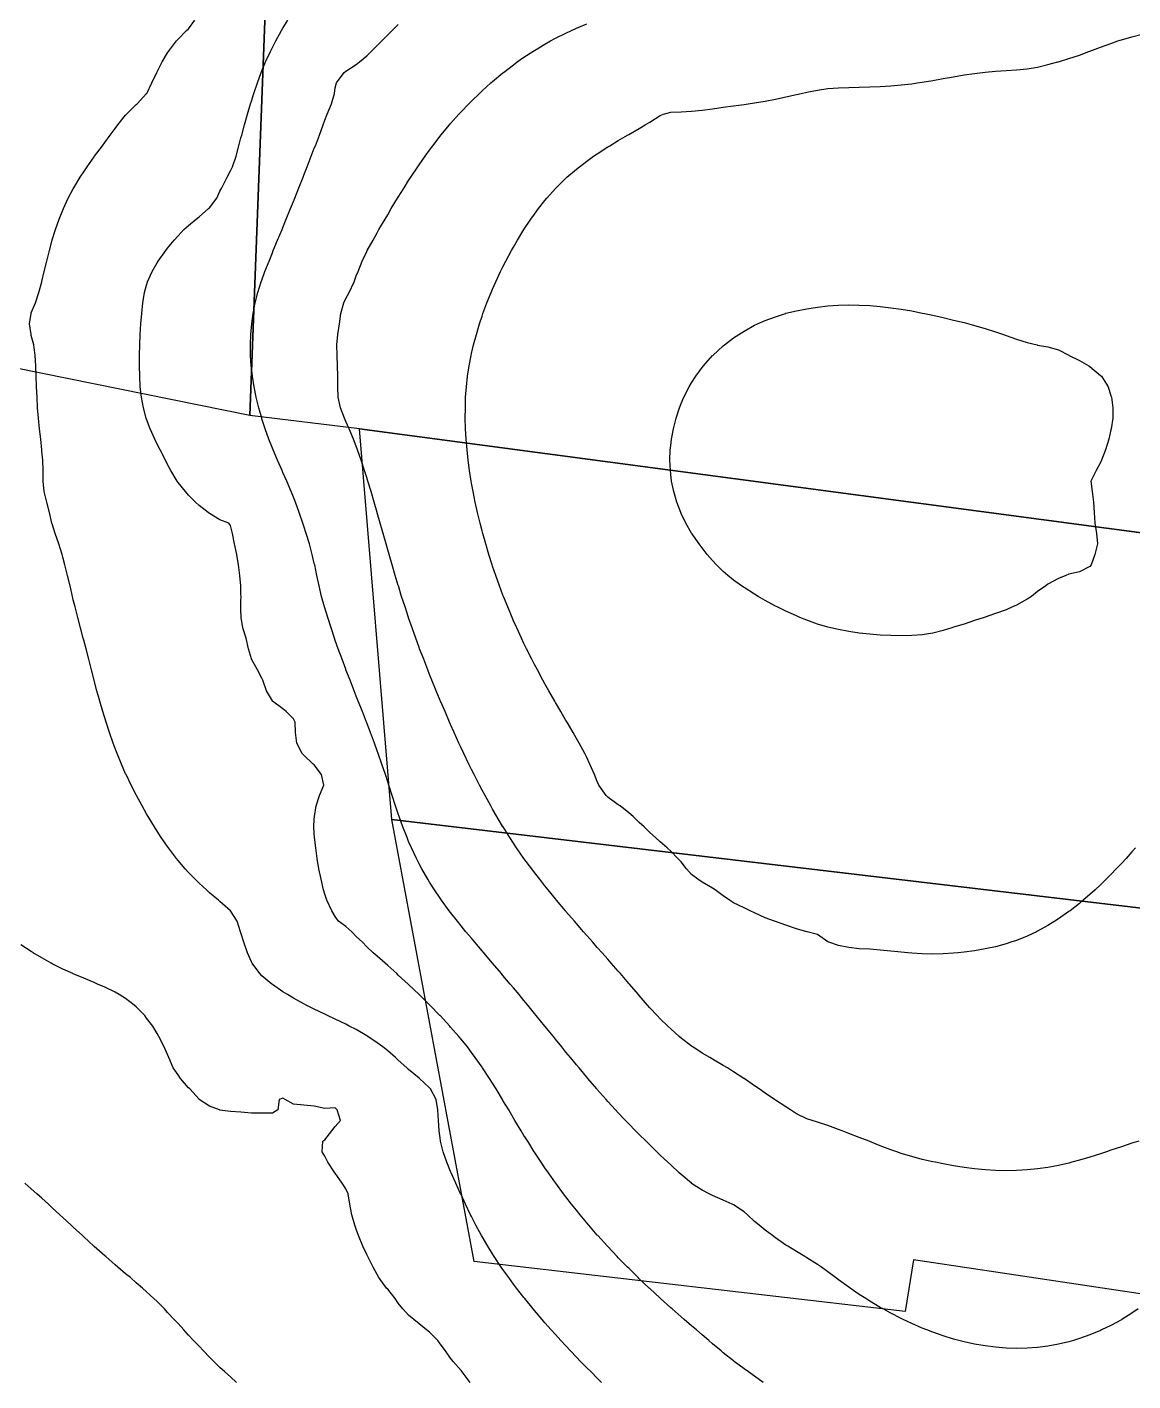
# Model space of a CAD drawing. Extents: x 771911 to 772814, y 1416488 to 1417835.
# Drawn here: x 772245 to 772350.5, y 1417164.3 to 1417293.5 of the extents above; entities that cross this region are included whole.
import ezdxf

# ---------------------------------------------------------------- set-up
doc = ezdxf.new("R2010")
doc.units = 0
doc.header["$MEASUREMENT"] = 0
for name, color, linetype in [('756.5', 1, 'CONTINUOUS'), ('757', 1, 'CONTINUOUS'), ('757.5', 1, 'CONTINUOUS'), ('758', 1, 'CONTINUOUS'), ('758.5', 1, 'CONTINUOUS'), ('759', 1, 'CONTINUOUS'), ('759.5', 1, 'CONTINUOUS'), ('760', 1, 'CONTINUOUS'), ('SyNo_Boundary', 1, 'CONTINUOUS')]:
    doc.layers.add(name, color=color, linetype=linetype)

msp = doc.modelspace()

# ---------------------------------------------------------------- linework, layer by layer
at = {"layer": '756.5', "color": 0, "linetype": 'Continuous'}
msp.add_polyline3d([(772265.01, 1417164.21, 756.5), (772264.43, 1417164.72, 756.5), (772263.9, 1417165.21, 756.5), (772263.43, 1417165.64, 756.5), (772262.85, 1417166.21, 756.5), (772262.43, 1417166.62, 756.5), (772261.85, 1417167.21, 756.5), (772261.43, 1417167.65, 756.5), (772260.9, 1417168.21, 756.5), (772260.43, 1417168.72, 756.5), (772259.98, 1417169.21, 756.5), (772259.43, 1417169.81, 756.5), (772259.06, 1417170.21, 756.5), (772258.43, 1417170.89, 756.5), (772258.13, 1417171.21, 756.5), (772257.43, 1417171.91, 756.5), (772257.13, 1417172.21, 756.5), (772256.43, 1417172.85, 756.5), (772256.04, 1417173.21, 756.5), (772255.43, 1417173.72, 756.5), (772254.88, 1417174.21, 756.5), (772254.43, 1417174.57, 756.5), (772253.7, 1417175.21, 756.5), (772253.43, 1417175.43, 756.5), (772252.54, 1417176.21, 756.5), (772252.43, 1417176.29, 756.5), (772251.43, 1417177.18, 756.5), (772251.41, 1417177.21, 756.5), (772250.43, 1417178.08, 756.5), (772250.3, 1417178.21, 756.5), (772249.43, 1417179.01, 756.5), (772249.22, 1417179.21, 756.5), (772248.43, 1417179.93, 756.5), (772248.14, 1417180.21, 756.5), (772247.43, 1417180.86, 756.5), (772247.06, 1417181.21, 756.5), (772246.43, 1417181.77, 756.5), (772245.95, 1417182.21, 756.5), (772245.43, 1417182.66, 756.5), (772244.8, 1417183.21, 756.5)], dxfattribs=at)
at = {"layer": '757', "color": 0, "linetype": 'Continuous'}
msp.add_polyline3d([(772287.31, 1417164.21, 757), (772286.54, 1417165.21, 757), (772286.43, 1417165.34, 757), (772285.68, 1417166.21, 757), (772285.43, 1417166.51, 757), (772284.95, 1417167.21, 757), (772284.43, 1417167.87, 757), (772284.2, 1417168.21, 757), (772283.43, 1417168.99, 757), (772283.13, 1417169.21, 757), (772282.43, 1417169.8, 757), (772281.92, 1417170.21, 757), (772281.43, 1417170.63, 757), (772280.86, 1417171.21, 757), (772280.43, 1417171.78, 757), (772280.13, 1417172.21, 757), (772279.43, 1417173.1, 757), (772279.33, 1417173.21, 757), (772278.59, 1417174.21, 757), (772278.43, 1417174.5, 757), (772278.03, 1417175.21, 757), (772277.53, 1417176.21, 757), (772277.43, 1417176.42, 757), (772277.07, 1417177.21, 757), (772276.65, 1417178.21, 757), (772276.43, 1417178.83, 757), (772276.3, 1417179.21, 757), (772276, 1417180.21, 757), (772275.83, 1417181.21, 757), (772275.65, 1417182.21, 757), (772275.43, 1417182.66, 757), (772275.09, 1417183.21, 757), (772274.43, 1417184.16, 757), (772274.4, 1417184.21, 757), (772273.71, 1417185.21, 757), (772273.43, 1417185.78, 757), (772273.18, 1417186.21, 757), (772273.24, 1417187.21, 757), (772273.43, 1417187.35, 757), (772274.09, 1417188.21, 757), (772274.43, 1417188.63, 757), (772274.92, 1417189.21, 757), (772274.61, 1417190.21, 757), (772274.43, 1417190.41, 757), (772273.43, 1417190.34, 757), (772272.43, 1417190.57, 757), (772271.43, 1417190.65, 757), (772270.43, 1417190.76, 757), (772269.65, 1417191.21, 757), (772269.43, 1417191.32, 757), (772269.08, 1417191.21, 757), (772268.96, 1417190.21, 757), (772268.43, 1417189.9, 757), (772267.43, 1417189.89, 757), (772266.43, 1417189.91, 757), (772265.43, 1417190, 757), (772264.43, 1417190.04, 757), (772263.43, 1417190.19, 757), (772263.37, 1417190.21, 757), (772262.43, 1417190.56, 757), (772261.45, 1417191.21, 757), (772261.43, 1417191.22, 757), (772260.54, 1417192.21, 757), (772260.43, 1417192.3, 757), (772259.67, 1417193.21, 757), (772259.43, 1417193.56, 757), (772258.97, 1417194.21, 757), (772258.56, 1417195.21, 757), (772258.43, 1417195.48, 757), (772258.12, 1417196.21, 757), (772257.61, 1417197.21, 757), (772257.43, 1417197.49, 757), (772257.01, 1417198.21, 757), (772256.43, 1417198.97, 757), (772256.25, 1417199.21, 757), (772255.43, 1417200.05, 757), (772255.25, 1417200.21, 757), (772254.43, 1417200.84, 757), (772253.81, 1417201.21, 757), (772253.43, 1417201.44, 757), (772252.43, 1417201.93, 757), (772251.75, 1417202.21, 757), (772251.43, 1417202.35, 757), (772250.43, 1417202.77, 757), (772249.43, 1417203.18, 757), (772249.38, 1417203.21, 757), (772248.43, 1417203.64, 757), (772247.43, 1417204.15, 757), (772247.33, 1417204.21, 757), (772246.43, 1417204.71, 757), (772245.61, 1417205.21, 757), (772245.43, 1417205.31, 757), (772244.43, 1417205.95, 757)], dxfattribs=at)
at = {"layer": '757.5', "color": 0, "linetype": 'Continuous'}
msp.add_polyline3d([(772299.84, 1417164.21, 757.5), (772299.43, 1417164.6, 757.5), (772298.83, 1417165.21, 757.5), (772298.43, 1417165.6, 757.5), (772297.84, 1417166.21, 757.5), (772297.43, 1417166.62, 757.5), (772296.88, 1417167.21, 757.5), (772296.43, 1417167.68, 757.5), (772295.94, 1417168.21, 757.5), (772295.43, 1417168.76, 757.5), (772295.04, 1417169.21, 757.5), (772294.43, 1417169.89, 757.5), (772294.17, 1417170.21, 757.5), (772293.43, 1417171.07, 757.5), (772293.32, 1417171.21, 757.5), (772292.51, 1417172.21, 757.5), (772292.43, 1417172.3, 757.5), (772291.72, 1417173.21, 757.5), (772291.43, 1417173.59, 757.5), (772290.98, 1417174.21, 757.5), (772290.43, 1417174.97, 757.5), (772290.27, 1417175.21, 757.5), (772289.6, 1417176.21, 757.5), (772289.43, 1417176.46, 757.5), (772288.97, 1417177.21, 757.5), (772288.43, 1417178.12, 757.5), (772288.39, 1417178.21, 757.5), (772287.85, 1417179.21, 757.5), (772287.43, 1417180.02, 757.5), (772287.34, 1417180.21, 757.5), (772286.86, 1417181.21, 757.5), (772286.43, 1417182.12, 757.5), (772286.39, 1417182.21, 757.5), (772285.93, 1417183.21, 757.5), (772285.48, 1417184.21, 757.5), (772285.43, 1417184.32, 757.5), (772285.06, 1417185.21, 757.5), (772284.72, 1417186.21, 757.5), (772284.48, 1417187.21, 757.5), (772284.43, 1417187.55, 757.5), (772284.35, 1417188.21, 757.5), (772284.28, 1417189.21, 757.5), (772284.23, 1417190.21, 757.5), (772284.06, 1417191.21, 757.5), (772283.52, 1417192.21, 757.5), (772283.43, 1417192.32, 757.5), (772282.48, 1417193.21, 757.5), (772282.43, 1417193.25, 757.5), (772281.43, 1417194.07, 757.5), (772281.27, 1417194.21, 757.5), (772280.43, 1417194.96, 757.5), (772280.17, 1417195.21, 757.5), (772279.43, 1417195.84, 757.5), (772278.97, 1417196.21, 757.5), (772278.43, 1417196.62, 757.5), (772277.55, 1417197.21, 757.5), (772277.43, 1417197.29, 757.5), (772276.43, 1417197.88, 757.5), (772275.77, 1417198.21, 757.5), (772275.43, 1417198.39, 757.5), (772274.43, 1417198.87, 757.5), (772273.69, 1417199.21, 757.5), (772273.43, 1417199.33, 757.5), (772272.43, 1417199.81, 757.5), (772271.64, 1417200.21, 757.5), (772271.43, 1417200.32, 757.5), (772270.43, 1417200.87, 757.5), (772269.87, 1417201.21, 757.5), (772269.43, 1417201.48, 757.5), (772268.43, 1417202.17, 757.5), (772268.39, 1417202.21, 757.5), (772267.43, 1417203, 757.5), (772267.23, 1417203.21, 757.5), (772266.49, 1417204.21, 757.5), (772266.43, 1417204.35, 757.5), (772266.04, 1417205.21, 757.5), (772265.69, 1417206.21, 757.5), (772265.43, 1417207.1, 757.5), (772265.39, 1417207.21, 757.5), (772265.08, 1417208.21, 757.5), (772264.43, 1417209.2, 757.5), (772264.43, 1417209.21, 757.5), (772263.43, 1417210.08, 757.5), (772263.3, 1417210.21, 757.5), (772262.43, 1417210.93, 757.5), (772262.13, 1417211.21, 757.5), (772261.43, 1417211.84, 757.5), (772261.05, 1417212.21, 757.5), (772260.43, 1417212.85, 757.5), (772260.1, 1417213.21, 757.5), (772259.43, 1417214.01, 757.5), (772259.27, 1417214.21, 757.5), (772258.51, 1417215.21, 757.5), (772258.43, 1417215.33, 757.5), (772257.82, 1417216.21, 757.5), (772257.43, 1417216.81, 757.5), (772257.17, 1417217.21, 757.5), (772256.57, 1417218.21, 757.5), (772256.43, 1417218.45, 757.5), (772256, 1417219.21, 757.5), (772255.46, 1417220.21, 757.5), (772255.43, 1417220.26, 757.5), (772254.95, 1417221.21, 757.5), (772254.47, 1417222.21, 757.5), (772254.43, 1417222.29, 757.5), (772254.02, 1417223.21, 757.5), (772253.61, 1417224.21, 757.5), (772253.43, 1417224.68, 757.5), (772253.23, 1417225.21, 757.5), (772252.88, 1417226.21, 757.5), (772252.56, 1417227.21, 757.5), (772252.43, 1417227.61, 757.5), (772252.25, 1417228.21, 757.5), (772251.97, 1417229.21, 757.5), (772251.69, 1417230.21, 757.5), (772251.43, 1417231.19, 757.5), (772251.43, 1417231.21, 757.5), (772251.17, 1417232.21, 757.5), (772250.91, 1417233.21, 757.5), (772250.65, 1417234.21, 757.5), (772250.43, 1417235.04, 757.5), (772250.39, 1417235.21, 757.5), (772250.12, 1417236.21, 757.5), (772249.86, 1417237.21, 757.5), (772249.6, 1417238.21, 757.5), (772249.43, 1417238.89, 757.5), (772249.36, 1417239.21, 757.5), (772249.13, 1417240.21, 757.5), (772248.89, 1417241.21, 757.5), (772248.64, 1417242.21, 757.5), (772248.43, 1417242.94, 757.5), (772248.36, 1417243.21, 757.5), (772248.05, 1417244.21, 757.5), (772247.71, 1417245.21, 757.5), (772247.43, 1417246.12, 757.5), (772247.4, 1417246.21, 757.5), (772247.16, 1417247.21, 757.5), (772246.9, 1417248.21, 757.5), (772246.65, 1417249.21, 757.5), (772246.57, 1417250.21, 757.5), (772246.56, 1417251.21, 757.5), (772246.52, 1417252.21, 757.5), (772246.43, 1417253.08, 757.5), (772246.42, 1417253.21, 757.5), (772246.33, 1417254.21, 757.5), (772246.21, 1417255.21, 757.5), (772246.11, 1417256.21, 757.5), (772246.03, 1417257.21, 757.5), (772245.98, 1417258.21, 757.5), (772245.94, 1417259.21, 757.5), (772245.9, 1417260.21, 757.5), (772245.86, 1417261.21, 757.5), (772245.8, 1417262.21, 757.5), (772245.67, 1417263.21, 757.5), (772245.43, 1417264.12, 757.5), (772245.42, 1417264.21, 757.5), (772245.27, 1417265.21, 757.5), (772245.41, 1417266.21, 757.5), (772245.43, 1417266.28, 757.5), (772245.82, 1417267.21, 757.5), (772246.16, 1417268.21, 757.5), (772246.42, 1417269.21, 757.5), (772246.43, 1417269.26, 757.5), (772246.66, 1417270.21, 757.5), (772246.9, 1417271.21, 757.5), (772247.15, 1417272.21, 757.5), (772247.42, 1417273.21, 757.5), (772247.43, 1417273.24, 757.5), (772247.73, 1417274.21, 757.5), (772248.08, 1417275.21, 757.5), (772248.43, 1417276.08, 757.5), (772248.49, 1417276.21, 757.5), (772248.96, 1417277.21, 757.5), (772249.43, 1417278.11, 757.5), (772249.49, 1417278.21, 757.5), (772250.09, 1417279.21, 757.5), (772250.43, 1417279.72, 757.5), (772250.76, 1417280.21, 757.5), (772251.43, 1417281.15, 757.5), (772251.47, 1417281.21, 757.5), (772252.21, 1417282.21, 757.5), (772252.43, 1417282.51, 757.5), (772252.96, 1417283.21, 757.5), (772253.43, 1417283.85, 757.5), (772253.7, 1417284.21, 757.5), (772254.43, 1417285.14, 757.5), (772254.5, 1417285.21, 757.5), (772255.43, 1417286.14, 757.5), (772255.52, 1417286.21, 757.5), (772256.43, 1417287.19, 757.5), (772256.45, 1417287.21, 757.5), (772256.94, 1417288.21, 757.5), (772257.4, 1417289.21, 757.5), (772257.43, 1417289.26, 757.5), (772257.92, 1417290.21, 757.5), (772258.43, 1417291.08, 757.5), (772258.52, 1417291.21, 757.5), (772259.27, 1417292.21, 757.5), (772259.43, 1417292.39, 757.5), (772260.24, 1417293.21, 757.5), (772260.43, 1417293.38, 757.5), (772261.04, 1417294.21, 757.5)], dxfattribs=at)
at = {"layer": '758', "color": 0, "linetype": 'Continuous'}
msp.add_polyline3d([(772315.24, 1417164.21, 758), (772314.43, 1417164.79, 758), (772313.85, 1417165.21, 758), (772313.43, 1417165.51, 758), (772312.49, 1417166.21, 758), (772312.43, 1417166.25, 758), (772311.43, 1417167.04, 758), (772311.24, 1417167.21, 758), (772310.43, 1417167.89, 758), (772310.06, 1417168.21, 758), (772309.43, 1417168.74, 758), (772308.89, 1417169.21, 758), (772308.43, 1417169.59, 758), (772307.72, 1417170.21, 758), (772307.43, 1417170.45, 758), (772306.58, 1417171.21, 758), (772306.43, 1417171.33, 758), (772305.46, 1417172.21, 758), (772305.43, 1417172.23, 758), (772304.43, 1417173.15, 758), (772304.38, 1417173.21, 758), (772303.43, 1417174.1, 758), (772303.33, 1417174.21, 758), (772302.43, 1417175.09, 758), (772302.31, 1417175.21, 758), (772301.43, 1417176.1, 758), (772301.34, 1417176.21, 758), (772300.43, 1417177.16, 758), (772300.39, 1417177.21, 758), (772299.49, 1417178.21, 758), (772299.43, 1417178.27, 758), (772298.62, 1417179.21, 758), (772298.43, 1417179.42, 758), (772297.78, 1417180.21, 758), (772297.43, 1417180.63, 758), (772296.98, 1417181.21, 758), (772296.43, 1417181.91, 758), (772296.21, 1417182.21, 758), (772295.47, 1417183.21, 758), (772295.43, 1417183.26, 758), (772294.76, 1417184.21, 758), (772294.43, 1417184.68, 758), (772294.08, 1417185.21, 758), (772293.43, 1417186.19, 758), (772293.42, 1417186.21, 758), (772292.79, 1417187.21, 758), (772292.43, 1417187.77, 758), (772292.17, 1417188.21, 758), (772291.57, 1417189.21, 758), (772291.43, 1417189.43, 758), (772290.98, 1417190.21, 758), (772290.43, 1417191.11, 758), (772290.38, 1417191.21, 758), (772289.78, 1417192.21, 758), (772289.43, 1417192.75, 758), (772289.15, 1417193.21, 758), (772288.49, 1417194.21, 758), (772288.43, 1417194.29, 758), (772287.79, 1417195.21, 758), (772287.43, 1417195.68, 758), (772287.03, 1417196.21, 758), (772286.43, 1417196.95, 758), (772286.22, 1417197.21, 758), (772285.43, 1417198.11, 758), (772285.35, 1417198.21, 758), (772284.43, 1417199.2, 758), (772284.42, 1417199.21, 758), (772283.45, 1417200.21, 758), (772283.43, 1417200.23, 758), (772282.44, 1417201.21, 758), (772282.43, 1417201.21, 758), (772281.43, 1417202.16, 758), (772281.38, 1417202.21, 758), (772280.43, 1417203.08, 758), (772280.29, 1417203.21, 758), (772279.43, 1417203.99, 758), (772279.18, 1417204.21, 758), (772278.43, 1417204.88, 758), (772278.06, 1417205.21, 758), (772277.43, 1417205.78, 758), (772277.04, 1417206.21, 758), (772276.43, 1417206.77, 758), (772276, 1417207.21, 758), (772275.43, 1417207.7, 758), (772274.74, 1417208.21, 758), (772274.43, 1417208.66, 758), (772274.09, 1417209.21, 758), (772273.64, 1417210.21, 758), (772273.43, 1417210.8, 758), (772273.3, 1417211.21, 758), (772273.09, 1417212.21, 758), (772272.87, 1417213.21, 758), (772272.71, 1417214.21, 758), (772272.56, 1417215.21, 758), (772272.45, 1417216.21, 758), (772272.43, 1417216.63, 758), (772272.4, 1417217.21, 758), (772272.43, 1417217.94, 758), (772272.44, 1417218.21, 758), (772272.6, 1417219.21, 758), (772272.94, 1417220.21, 758), (772273.33, 1417221.21, 758), (772273.13, 1417222.21, 758), (772272.43, 1417223.14, 758), (772272.33, 1417223.21, 758), (772271.43, 1417224.05, 758), (772271.26, 1417224.21, 758), (772270.75, 1417225.21, 758), (772270.65, 1417226.21, 758), (772270.61, 1417227.21, 758), (772270.43, 1417227.52, 758), (772269.74, 1417228.21, 758), (772269.43, 1417228.47, 758), (772268.45, 1417229.21, 758), (772268.43, 1417229.23, 758), (772267.88, 1417230.21, 758), (772267.51, 1417231.21, 758), (772267.43, 1417231.39, 758), (772267.01, 1417232.21, 758), (772266.45, 1417233.21, 758), (772266.43, 1417233.24, 758), (772266.14, 1417234.21, 758), (772265.92, 1417235.21, 758), (772265.62, 1417236.21, 758), (772265.46, 1417237.21, 758), (772265.43, 1417237.98, 758), (772265.43, 1417238.21, 758), (772265.43, 1417238.74, 758), (772265.44, 1417239.21, 758), (772265.43, 1417239.4, 758), (772265.41, 1417240.21, 758), (772265.32, 1417241.21, 758), (772265.19, 1417242.21, 758), (772265.04, 1417243.21, 758), (772264.8, 1417244.21, 758), (772264.63, 1417245.21, 758), (772264.43, 1417245.97, 758), (772264.27, 1417246.21, 758), (772263.43, 1417246.52, 758), (772262.43, 1417247.11, 758), (772262.31, 1417247.21, 758), (772261.43, 1417247.89, 758), (772261.1, 1417248.21, 758), (772260.43, 1417248.86, 758), (772260.14, 1417249.21, 758), (772259.43, 1417250.07, 758), (772259.34, 1417250.21, 758), (772258.73, 1417251.21, 758), (772258.43, 1417251.79, 758), (772258.22, 1417252.21, 758), (772257.71, 1417253.21, 758), (772257.43, 1417253.75, 758), (772257.22, 1417254.21, 758), (772256.77, 1417255.21, 758), (772256.43, 1417256.12, 758), (772256.4, 1417256.21, 758), (772256.12, 1417257.21, 758), (772255.94, 1417258.21, 758), (772255.83, 1417259.21, 758), (772255.78, 1417260.21, 758), (772255.76, 1417261.21, 758), (772255.75, 1417262.21, 758), (772255.77, 1417263.21, 758), (772255.81, 1417264.21, 758), (772255.88, 1417265.21, 758), (772255.96, 1417266.21, 758), (772256.06, 1417267.21, 758), (772256.22, 1417268.21, 758), (772256.43, 1417268.91, 758), (772256.52, 1417269.21, 758), (772256.96, 1417270.21, 758), (772257.43, 1417271.03, 758), (772257.54, 1417271.21, 758), (772258.25, 1417272.21, 758), (772258.43, 1417272.43, 758), (772259.06, 1417273.21, 758), (772259.43, 1417273.6, 758), (772259.99, 1417274.21, 758), (772260.43, 1417274.61, 758), (772261.15, 1417275.21, 758), (772261.43, 1417275.42, 758), (772262.34, 1417276.21, 758), (772262.43, 1417276.28, 758), (772263.13, 1417277.21, 758), (772263.43, 1417277.87, 758), (772263.6, 1417278.21, 758), (772264.1, 1417279.21, 758), (772264.43, 1417279.83, 758), (772264.62, 1417280.21, 758), (772264.98, 1417281.21, 758), (772265.23, 1417282.21, 758), (772265.43, 1417282.97, 758), (772265.5, 1417283.21, 758), (772265.78, 1417284.21, 758), (772266.06, 1417285.21, 758), (772266.35, 1417286.21, 758), (772266.43, 1417286.48, 758), (772266.66, 1417287.21, 758), (772267, 1417288.21, 758), (772267.37, 1417289.21, 758), (772267.43, 1417289.36, 758), (772267.78, 1417290.21, 758), (772268.24, 1417291.21, 758), (772268.43, 1417291.59, 758), (772268.75, 1417292.21, 758), (772269.31, 1417293.21, 758), (772269.43, 1417293.42, 758), (772269.91, 1417294.21, 758)], dxfattribs=at)
at = {"layer": '758.5', "color": 0, "linetype": 'Continuous'}
for points in [[(772344.87, 1417168.21, 758.5), (772344.43, 1417168.08, 758.5), (772343.43, 1417167.84, 758.5), (772342.43, 1417167.66, 758.5), (772341.43, 1417167.54, 758.5), (772340.43, 1417167.47, 758.5), (772339.43, 1417167.45, 758.5), (772338.43, 1417167.48, 758.5), (772337.43, 1417167.56, 758.5), (772336.43, 1417167.69, 758.5), (772335.43, 1417167.86, 758.5), (772334.43, 1417168.08, 758.5), (772333.93, 1417168.21, 758.5), (772333.43, 1417168.34, 758.5), (772332.43, 1417168.65, 758.5), (772331.43, 1417168.99, 758.5), (772330.88, 1417169.21, 758.5), (772330.43, 1417169.38, 758.5), (772329.43, 1417169.82, 758.5), (772328.6, 1417170.21, 758.5), (772328.43, 1417170.29, 758.5), (772327.43, 1417170.8, 758.5), (772326.7, 1417171.21, 758.5), (772326.43, 1417171.36, 758.5), (772325.43, 1417171.95, 758.5), (772325.04, 1417172.21, 758.5), (772324.43, 1417172.59, 758.5), (772323.54, 1417173.21, 758.5), (772323.43, 1417173.28, 758.5), (772322.43, 1417174, 758.5), (772322.17, 1417174.21, 758.5), (772321.43, 1417174.75, 758.5), (772320.81, 1417175.21, 758.5), (772320.43, 1417175.47, 758.5), (772319.43, 1417176.1, 758.5), (772319.24, 1417176.21, 758.5), (772318.43, 1417176.69, 758.5), (772317.6, 1417177.21, 758.5), (772317.43, 1417177.31, 758.5), (772316.43, 1417177.99, 758.5), (772316.13, 1417178.21, 758.5), (772315.43, 1417178.73, 758.5), (772314.86, 1417179.21, 758.5), (772314.43, 1417179.56, 758.5), (772313.77, 1417180.21, 758.5), (772313.43, 1417180.48, 758.5), (772312.43, 1417181.15, 758.5), (772312.3, 1417181.21, 758.5), (772311.43, 1417181.59, 758.5), (772310.43, 1417182.03, 758.5), (772310.09, 1417182.21, 758.5), (772309.43, 1417182.56, 758.5), (772308.43, 1417183.2, 758.5), (772308.42, 1417183.21, 758.5), (772307.43, 1417184.03, 758.5), (772307.24, 1417184.21, 758.5), (772306.43, 1417184.95, 758.5), (772306.17, 1417185.21, 758.5), (772305.43, 1417185.9, 758.5), (772305.12, 1417186.21, 758.5), (772304.43, 1417186.86, 758.5), (772304.09, 1417187.21, 758.5), (772303.43, 1417187.86, 758.5), (772303.09, 1417188.21, 758.5), (772302.43, 1417188.88, 758.5), (772302.12, 1417189.21, 758.5), (772301.43, 1417189.93, 758.5), (772301.18, 1417190.21, 758.5), (772300.43, 1417191.02, 758.5), (772300.27, 1417191.21, 758.5), (772299.43, 1417192.15, 758.5), (772299.39, 1417192.21, 758.5), (772298.53, 1417193.21, 758.5), (772298.43, 1417193.32, 758.5), (772297.69, 1417194.21, 758.5), (772297.43, 1417194.51, 758.5), (772296.87, 1417195.21, 758.5), (772296.43, 1417195.73, 758.5), (772296.05, 1417196.21, 758.5), (772295.43, 1417196.96, 758.5), (772295.24, 1417197.21, 758.5), (772294.43, 1417198.2, 758.5), (772294.42, 1417198.21, 758.5), (772293.61, 1417199.21, 758.5), (772293.43, 1417199.42, 758.5), (772292.8, 1417200.21, 758.5), (772292.43, 1417200.64, 758.5), (772291.97, 1417201.21, 758.5), (772291.43, 1417201.85, 758.5), (772291.13, 1417202.21, 758.5), (772290.43, 1417203.04, 758.5), (772290.29, 1417203.21, 758.5), (772289.44, 1417204.21, 758.5), (772289.43, 1417204.22, 758.5), (772288.59, 1417205.21, 758.5), (772288.43, 1417205.4, 758.5), (772287.75, 1417206.21, 758.5), (772287.43, 1417206.58, 758.5), (772286.9, 1417207.21, 758.5), (772286.43, 1417207.78, 758.5), (772286.08, 1417208.21, 758.5), (772285.43, 1417209.03, 758.5), (772285.3, 1417209.21, 758.5), (772284.57, 1417210.21, 758.5), (772284.43, 1417210.41, 758.5), (772283.89, 1417211.21, 758.5), (772283.43, 1417211.94, 758.5), (772283.27, 1417212.21, 758.5), (772282.69, 1417213.21, 758.5), (772282.43, 1417213.7, 758.5), (772282.17, 1417214.21, 758.5), (772281.7, 1417215.21, 758.5), (772281.43, 1417215.83, 758.5), (772281.28, 1417216.21, 758.5), (772280.89, 1417217.21, 758.5), (772280.52, 1417218.21, 758.5), (772280.43, 1417218.45, 758.5), (772280.18, 1417219.21, 758.5), (772279.86, 1417220.21, 758.5), (772279.53, 1417221.21, 758.5), (772279.43, 1417221.5, 758.5), (772279.21, 1417222.21, 758.5), (772278.88, 1417223.21, 758.5), (772278.53, 1417224.21, 758.5), (772278.43, 1417224.46, 758.5), (772278.17, 1417225.21, 758.5), (772277.79, 1417226.21, 758.5), (772277.43, 1417227.13, 758.5), (772277.4, 1417227.21, 758.5), (772277.02, 1417228.21, 758.5), (772276.62, 1417229.21, 758.5), (772276.43, 1417229.69, 758.5), (772276.23, 1417230.21, 758.5), (772275.84, 1417231.21, 758.5), (772275.45, 1417232.21, 758.5), (772275.43, 1417232.25, 758.5), (772275.08, 1417233.21, 758.5), (772274.71, 1417234.21, 758.5), (772274.43, 1417235, 758.5), (772274.36, 1417235.21, 758.5), (772274.03, 1417236.21, 758.5), (772273.71, 1417237.21, 758.5), (772273.43, 1417238.12, 758.5), (772273.41, 1417238.21, 758.5), (772273.13, 1417239.21, 758.5), (772272.89, 1417240.21, 758.5), (772272.68, 1417241.21, 758.5), (772272.47, 1417242.21, 758.5), (772272.43, 1417242.35, 758.5), (772272.24, 1417243.21, 758.5), (772271.96, 1417244.21, 758.5), (772271.66, 1417245.21, 758.5), (772271.43, 1417245.9, 758.5), (772271.33, 1417246.21, 758.5), (772270.99, 1417247.21, 758.5), (772270.63, 1417248.21, 758.5), (772270.43, 1417248.69, 758.5), (772270.23, 1417249.21, 758.5), (772269.8, 1417250.21, 758.5), (772269.43, 1417251.04, 758.5), (772269.36, 1417251.21, 758.5), (772268.91, 1417252.21, 758.5), (772268.49, 1417253.21, 758.5), (772268.43, 1417253.34, 758.5), (772268.08, 1417254.21, 758.5), (772267.73, 1417255.21, 758.5), (772267.43, 1417256.14, 758.5), (772267.41, 1417256.21, 758.5), (772267.13, 1417257.21, 758.5), (772266.89, 1417258.21, 758.5), (772266.69, 1417259.21, 758.5), (772266.53, 1417260.21, 758.5), (772266.43, 1417261.03, 758.5), (772266.41, 1417261.21, 758.5), (772266.34, 1417262.21, 758.5), (772266.33, 1417263.21, 758.5), (772266.37, 1417264.21, 758.5), (772266.43, 1417264.91, 758.5), (772266.46, 1417265.21, 758.5), (772266.6, 1417266.21, 758.5), (772266.8, 1417267.21, 758.5), (772267.05, 1417268.21, 758.5), (772267.37, 1417269.21, 758.5), (772267.43, 1417269.38, 758.5), (772267.72, 1417270.21, 758.5), (772268.11, 1417271.21, 758.5), (772268.43, 1417271.99, 758.5), (772268.52, 1417272.21, 758.5), (772268.93, 1417273.21, 758.5), (772269.35, 1417274.21, 758.5), (772269.43, 1417274.42, 758.5), (772269.76, 1417275.21, 758.5), (772270.16, 1417276.21, 758.5), (772270.43, 1417276.88, 758.5), (772270.56, 1417277.21, 758.5), (772270.96, 1417278.21, 758.5), (772271.36, 1417279.21, 758.5), (772271.43, 1417279.39, 758.5), (772271.76, 1417280.21, 758.5), (772272.14, 1417281.21, 758.5), (772272.43, 1417281.97, 758.5), (772272.53, 1417282.21, 758.5), (772272.91, 1417283.21, 758.5), (772273.26, 1417284.21, 758.5), (772273.43, 1417284.66, 758.5), (772273.65, 1417285.21, 758.5), (772274.06, 1417286.21, 758.5), (772274.35, 1417287.21, 758.5), (772274.43, 1417287.73, 758.5), (772274.55, 1417288.21, 758.5), (772275.27, 1417289.21, 758.5), (772275.43, 1417289.33, 758.5), (772276.43, 1417289.95, 758.5), (772276.74, 1417290.21, 758.5), (772277.43, 1417290.8, 758.5), (772277.86, 1417291.21, 758.5), (772278.43, 1417291.77, 758.5), (772278.87, 1417292.21, 758.5), (772279.43, 1417292.78, 758.5), (772279.86, 1417293.21, 758.5), (772280.43, 1417293.79, 758.5)], [(772351.04, 1417171.21, 758.5), (772350.43, 1417170.8, 758.5), (772349.46, 1417170.21, 758.5), (772349.43, 1417170.19, 758.5), (772348.43, 1417169.64, 758.5), (772347.54, 1417169.21, 758.5), (772347.43, 1417169.16, 758.5), (772346.43, 1417168.74, 758.5), (772345.43, 1417168.38, 758.5), (772344.87, 1417168.21, 758.5)]]:
    msp.add_polyline3d(points, dxfattribs=at)
at = {"layer": '759', "color": 0, "linetype": 'Continuous'}
for points in [[(772344.71, 1417185.21, 759), (772344.43, 1417185.13, 759), (772343.43, 1417184.91, 759), (772342.43, 1417184.72, 759), (772341.43, 1417184.58, 759), (772340.43, 1417184.48, 759), (772339.43, 1417184.42, 759), (772338.43, 1417184.4, 759), (772337.43, 1417184.42, 759), (772336.43, 1417184.48, 759), (772335.43, 1417184.58, 759), (772334.43, 1417184.71, 759), (772333.43, 1417184.87, 759), (772332.43, 1417185.05, 759), (772331.7, 1417185.21, 759), (772331.43, 1417185.26, 759), (772330.43, 1417185.49, 759), (772329.43, 1417185.75, 759), (772328.43, 1417186.05, 759), (772328, 1417186.21, 759), (772327.43, 1417186.41, 759), (772326.43, 1417186.79, 759), (772325.43, 1417187.18, 759), (772325.37, 1417187.21, 759), (772324.43, 1417187.58, 759), (772323.43, 1417187.96, 759), (772322.8, 1417188.21, 759), (772322.43, 1417188.34, 759), (772321.43, 1417188.71, 759), (772320.43, 1417189.04, 759), (772319.93, 1417189.21, 759), (772319.43, 1417189.37, 759), (772318.43, 1417189.84, 759), (772317.87, 1417190.21, 759), (772317.43, 1417190.5, 759), (772316.43, 1417191.14, 759), (772316.33, 1417191.21, 759), (772315.43, 1417191.8, 759), (772314.86, 1417192.21, 759), (772314.43, 1417192.52, 759), (772313.43, 1417193.2, 759), (772313.42, 1417193.21, 759), (772312.43, 1417193.84, 759), (772311.84, 1417194.21, 759), (772311.43, 1417194.45, 759), (772310.43, 1417195.04, 759), (772310.16, 1417195.21, 759), (772309.43, 1417195.62, 759), (772308.55, 1417196.21, 759), (772308.43, 1417196.28, 759), (772307.43, 1417197.05, 759), (772307.25, 1417197.21, 759), (772306.43, 1417197.94, 759), (772306.15, 1417198.21, 759), (772305.43, 1417198.9, 759), (772305.14, 1417199.21, 759), (772304.43, 1417199.96, 759), (772304.21, 1417200.21, 759), (772303.43, 1417201.11, 759), (772303.35, 1417201.21, 759), (772302.49, 1417202.21, 759), (772302.43, 1417202.28, 759), (772301.63, 1417203.21, 759), (772301.43, 1417203.44, 759), (772300.76, 1417204.21, 759), (772300.43, 1417204.58, 759), (772299.88, 1417205.21, 759), (772299.43, 1417205.71, 759), (772298.99, 1417206.21, 759), (772298.43, 1417206.84, 759), (772298.11, 1417207.21, 759), (772297.43, 1417207.98, 759), (772297.24, 1417208.21, 759), (772296.43, 1417209.15, 759), (772296.38, 1417209.21, 759), (772295.55, 1417210.21, 759), (772295.43, 1417210.35, 759), (772294.74, 1417211.21, 759), (772294.43, 1417211.59, 759), (772293.95, 1417212.21, 759), (772293.43, 1417212.87, 759), (772293.18, 1417213.21, 759), (772292.43, 1417214.2, 759), (772292.43, 1417214.21, 759), (772291.73, 1417215.21, 759), (772291.43, 1417215.65, 759), (772291.07, 1417216.21, 759), (772290.45, 1417217.21, 759), (772290.43, 1417217.23, 759), (772289.85, 1417218.21, 759), (772289.43, 1417218.92, 759), (772289.27, 1417219.21, 759), (772288.72, 1417220.21, 759), (772288.43, 1417220.73, 759), (772288.19, 1417221.21, 759), (772287.67, 1417222.21, 759), (772287.43, 1417222.68, 759), (772287.18, 1417223.21, 759), (772286.7, 1417224.21, 759), (772286.43, 1417224.76, 759), (772286.23, 1417225.21, 759), (772285.78, 1417226.21, 759), (772285.43, 1417226.97, 759), (772285.33, 1417227.21, 759), (772284.9, 1417228.21, 759), (772284.47, 1417229.21, 759), (772284.43, 1417229.29, 759), (772284.06, 1417230.21, 759), (772283.65, 1417231.21, 759), (772283.43, 1417231.74, 759), (772283.25, 1417232.21, 759), (772282.87, 1417233.21, 759), (772282.48, 1417234.21, 759), (772282.43, 1417234.34, 759), (772282.12, 1417235.21, 759), (772281.76, 1417236.21, 759), (772281.43, 1417237.16, 759), (772281.42, 1417237.21, 759), (772281.09, 1417238.21, 759), (772280.76, 1417239.21, 759), (772280.45, 1417240.21, 759), (772280.43, 1417240.25, 759), (772280.15, 1417241.21, 759), (772279.85, 1417242.21, 759), (772279.56, 1417243.21, 759), (772279.43, 1417243.65, 759), (772279.28, 1417244.21, 759), (772278.99, 1417245.21, 759), (772278.71, 1417246.21, 759), (772278.43, 1417247.17, 759), (772278.42, 1417247.21, 759), (772278.14, 1417248.21, 759), (772277.85, 1417249.21, 759), (772277.55, 1417250.21, 759), (772277.43, 1417250.56, 759), (772277.23, 1417251.21, 759), (772276.91, 1417252.21, 759), (772276.56, 1417253.21, 759), (772276.43, 1417253.53, 759), (772276.18, 1417254.21, 759), (772275.76, 1417255.21, 759), (772275.43, 1417255.89, 759), (772275.3, 1417256.21, 759), (772274.92, 1417257.21, 759), (772274.72, 1417258.21, 759), (772274.68, 1417259.21, 759), (772274.67, 1417260.21, 759), (772274.65, 1417261.21, 759), (772274.6, 1417262.21, 759), (772274.58, 1417263.21, 759), (772274.66, 1417264.21, 759), (772274.82, 1417265.21, 759), (772274.97, 1417266.21, 759), (772275.25, 1417267.21, 759), (772275.43, 1417267.64, 759), (772275.77, 1417268.21, 759), (772276.23, 1417269.21, 759), (772276.43, 1417269.8, 759), (772276.6, 1417270.21, 759), (772276.99, 1417271.21, 759), (772277.43, 1417272.12, 759), (772277.48, 1417272.21, 759), (772278.03, 1417273.21, 759), (772278.43, 1417273.91, 759), (772278.6, 1417274.21, 759), (772279.18, 1417275.21, 759), (772279.43, 1417275.63, 759), (772279.77, 1417276.21, 759), (772280.38, 1417277.21, 759), (772280.43, 1417277.29, 759), (772281, 1417278.21, 759), (772281.43, 1417278.89, 759), (772281.64, 1417279.21, 759), (772282.31, 1417280.21, 759), (772282.43, 1417280.39, 759), (772283, 1417281.21, 759), (772283.43, 1417281.8, 759), (772283.74, 1417282.21, 759), (772284.43, 1417283.11, 759), (772284.51, 1417283.21, 759), (772285.34, 1417284.21, 759), (772285.43, 1417284.32, 759), (772286.22, 1417285.21, 759), (772286.43, 1417285.44, 759), (772287.17, 1417286.21, 759), (772287.43, 1417286.47, 759), (772288.19, 1417287.21, 759), (772288.43, 1417287.44, 759), (772289.28, 1417288.21, 759), (772289.43, 1417288.34, 759), (772290.43, 1417289.17, 759), (772290.48, 1417289.21, 759), (772291.43, 1417289.94, 759), (772291.8, 1417290.21, 759), (772292.43, 1417290.65, 759), (772293.27, 1417291.21, 759), (772293.43, 1417291.31, 759), (772294.43, 1417291.91, 759), (772294.96, 1417292.21, 759), (772295.43, 1417292.47, 759), (772296.43, 1417292.97, 759), (772296.96, 1417293.21, 759), (772297.43, 1417293.42, 759), (772298.43, 1417293.83, 759)], [(772351.09, 1417187.21, 759), (772350.43, 1417187.02, 759), (772349.43, 1417186.69, 759), (772348.43, 1417186.35, 759), (772348.01, 1417186.21, 759), (772347.43, 1417186.01, 759), (772346.43, 1417185.69, 759), (772345.43, 1417185.4, 759), (772344.71, 1417185.21, 759)]]:
    msp.add_polyline3d(points, dxfattribs=at)
at = {"layer": '759.5', "color": 0, "linetype": 'Continuous'}
for points in [[(772333.83, 1417205.21, 759.5), (772333.43, 1417205.17, 759.5), (772332.43, 1417205.1, 759.5), (772331.43, 1417205.08, 759.5), (772330.43, 1417205.11, 759.5), (772329.43, 1417205.17, 759.5), (772329.06, 1417205.21, 759.5), (772328.43, 1417205.26, 759.5), (772327.43, 1417205.36, 759.5), (772326.43, 1417205.46, 759.5), (772325.43, 1417205.55, 759.5), (772324.43, 1417205.58, 759.5), (772323.43, 1417205.69, 759.5), (772322.43, 1417205.91, 759.5), (772321.53, 1417206.21, 759.5), (772321.43, 1417206.25, 759.5), (772320.43, 1417206.95, 759.5), (772319.45, 1417207.21, 759.5), (772319.43, 1417207.21, 759.5), (772318.43, 1417207.5, 759.5), (772317.43, 1417207.84, 759.5), (772316.43, 1417208.17, 759.5), (772316.34, 1417208.21, 759.5), (772315.43, 1417208.55, 759.5), (772314.43, 1417209, 759.5), (772314.03, 1417209.21, 759.5), (772313.43, 1417209.48, 759.5), (772312.43, 1417209.96, 759.5), (772312.05, 1417210.21, 759.5), (772311.43, 1417210.63, 759.5), (772310.66, 1417211.21, 759.5), (772310.43, 1417211.37, 759.5), (772309.43, 1417211.95, 759.5), (772309.01, 1417212.21, 759.5), (772308.43, 1417212.66, 759.5), (772307.95, 1417213.21, 759.5), (772307.43, 1417213.87, 759.5), (772307.12, 1417214.21, 759.5), (772306.43, 1417214.89, 759.5), (772306.09, 1417215.21, 759.5), (772305.43, 1417215.8, 759.5), (772304.97, 1417216.21, 759.5), (772304.43, 1417216.69, 759.5), (772303.91, 1417217.21, 759.5), (772303.43, 1417217.63, 759.5), (772302.84, 1417218.21, 759.5), (772302.43, 1417218.54, 759.5), (772301.62, 1417219.21, 759.5), (772301.43, 1417219.33, 759.5), (772300.43, 1417220.05, 759.5), (772300.29, 1417220.21, 759.5), (772299.57, 1417221.21, 759.5), (772299.43, 1417221.55, 759.5), (772299.15, 1417222.21, 759.5), (772298.73, 1417223.21, 759.5), (772298.43, 1417223.82, 759.5), (772298.24, 1417224.21, 759.5), (772297.7, 1417225.21, 759.5), (772297.43, 1417225.66, 759.5), (772297.13, 1417226.21, 759.5), (772296.54, 1417227.21, 759.5), (772296.43, 1417227.38, 759.5), (772295.96, 1417228.21, 759.5), (772295.43, 1417229.09, 759.5), (772295.37, 1417229.21, 759.5), (772294.8, 1417230.21, 759.5), (772294.43, 1417230.86, 759.5), (772294.24, 1417231.21, 759.5), (772293.71, 1417232.21, 759.5), (772293.43, 1417232.72, 759.5), (772293.18, 1417233.21, 759.5), (772292.68, 1417234.21, 759.5), (772292.43, 1417234.71, 759.5), (772292.2, 1417235.21, 759.5), (772291.74, 1417236.21, 759.5), (772291.43, 1417236.89, 759.5), (772291.3, 1417237.21, 759.5), (772290.88, 1417238.21, 759.5), (772290.48, 1417239.21, 759.5), (772290.43, 1417239.31, 759.5), (772290.1, 1417240.21, 759.5), (772289.74, 1417241.21, 759.5), (772289.43, 1417242.1, 759.5), (772289.4, 1417242.21, 759.5), (772289.08, 1417243.21, 759.5), (772288.78, 1417244.21, 759.5), (772288.5, 1417245.21, 759.5), (772288.43, 1417245.45, 759.5), (772288.24, 1417246.21, 759.5), (772288, 1417247.21, 759.5), (772287.78, 1417248.21, 759.5), (772287.58, 1417249.21, 759.5), (772287.43, 1417250.02, 759.5), (772287.4, 1417250.21, 759.5), (772287.25, 1417251.21, 759.5), (772287.12, 1417252.21, 759.5), (772287.01, 1417253.21, 759.5), (772286.92, 1417254.21, 759.5), (772286.86, 1417255.21, 759.5), (772286.83, 1417256.21, 759.5), (772286.84, 1417257.21, 759.5), (772286.87, 1417258.21, 759.5), (772286.95, 1417259.21, 759.5), (772287.06, 1417260.21, 759.5), (772287.21, 1417261.21, 759.5), (772287.39, 1417262.21, 759.5), (772287.43, 1417262.38, 759.5), (772287.62, 1417263.21, 759.5), (772287.89, 1417264.21, 759.5), (772288.19, 1417265.21, 759.5), (772288.43, 1417265.94, 759.5), (772288.52, 1417266.21, 759.5), (772288.9, 1417267.21, 759.5), (772289.3, 1417268.21, 759.5), (772289.43, 1417268.52, 759.5), (772289.74, 1417269.21, 759.5), (772290.21, 1417270.21, 759.5), (772290.43, 1417270.66, 759.5), (772290.71, 1417271.21, 759.5), (772291.25, 1417272.21, 759.5), (772291.43, 1417272.53, 759.5), (772291.82, 1417273.21, 759.5), (772292.43, 1417274.21, 759.5), (772292.43, 1417274.21, 759.5), (772293.09, 1417275.21, 759.5), (772293.43, 1417275.68, 759.5), (772293.81, 1417276.21, 759.5), (772294.43, 1417277, 759.5), (772294.6, 1417277.21, 759.5), (772295.43, 1417278.14, 759.5), (772295.5, 1417278.21, 759.5), (772296.43, 1417279.12, 759.5), (772296.52, 1417279.21, 759.5), (772297.43, 1417279.98, 759.5), (772297.72, 1417280.21, 759.5), (772298.43, 1417280.75, 759.5), (772299.08, 1417281.21, 759.5), (772299.43, 1417281.45, 759.5), (772300.43, 1417282.1, 759.5), (772300.61, 1417282.21, 759.5), (772301.43, 1417282.7, 759.5), (772302.31, 1417283.21, 759.5), (772302.43, 1417283.28, 759.5), (772303.43, 1417283.86, 759.5), (772304.01, 1417284.21, 759.5), (772304.43, 1417284.47, 759.5), (772305.43, 1417285.11, 759.5), (772305.75, 1417285.21, 759.5), (772306.43, 1417285.4, 759.5), (772307.43, 1417285.44, 759.5), (772308.43, 1417285.5, 759.5), (772309.43, 1417285.6, 759.5), (772310.43, 1417285.74, 759.5), (772311.43, 1417285.89, 759.5), (772312.43, 1417286.01, 759.5), (772313.43, 1417286.15, 759.5), (772313.82, 1417286.21, 759.5), (772314.43, 1417286.3, 759.5), (772315.43, 1417286.47, 759.5), (772316.43, 1417286.66, 759.5), (772317.43, 1417286.87, 759.5), (772318.43, 1417287.1, 759.5), (772318.88, 1417287.21, 759.5), (772319.43, 1417287.33, 759.5), (772320.43, 1417287.53, 759.5), (772321.43, 1417287.66, 759.5), (772322.43, 1417287.73, 759.5), (772323.43, 1417287.77, 759.5), (772324.43, 1417287.79, 759.5), (772325.43, 1417287.82, 759.5), (772326.43, 1417287.87, 759.5), (772327.43, 1417287.93, 759.5), (772328.43, 1417288.02, 759.5), (772329.43, 1417288.13, 759.5), (772329.95, 1417288.21, 759.5), (772330.43, 1417288.27, 759.5), (772331.43, 1417288.44, 759.5), (772332.43, 1417288.62, 759.5), (772333.43, 1417288.8, 759.5), (772334.43, 1417288.97, 759.5), (772335.43, 1417289.12, 759.5), (772336.17, 1417289.21, 759.5), (772336.43, 1417289.24, 759.5), (772337.43, 1417289.33, 759.5), (772338.43, 1417289.38, 759.5), (772339.43, 1417289.44, 759.5), (772340.43, 1417289.56, 759.5), (772341.43, 1417289.72, 759.5), (772342.43, 1417289.95, 759.5), (772343.37, 1417290.21, 759.5), (772343.43, 1417290.22, 759.5), (772344.43, 1417290.53, 759.5), (772345.43, 1417290.87, 759.5), (772346.32, 1417291.21, 759.5), (772346.43, 1417291.25, 759.5), (772347.43, 1417291.62, 759.5), (772348.43, 1417291.98, 759.5), (772349.1, 1417292.21, 759.5), (772349.43, 1417292.32, 759.5), (772350.43, 1417292.61, 759.5), (772351.43, 1417292.86, 759.5)], [(772350.77, 1417215.21, 759.5), (772350.43, 1417214.82, 759.5), (772349.88, 1417214.21, 759.5), (772349.43, 1417213.71, 759.5), (772348.95, 1417213.21, 759.5), (772348.43, 1417212.66, 759.5), (772347.98, 1417212.21, 759.5), (772347.43, 1417211.67, 759.5), (772346.93, 1417211.21, 759.5), (772346.43, 1417210.76, 759.5), (772345.79, 1417210.21, 759.5), (772345.43, 1417209.91, 759.5), (772344.53, 1417209.21, 759.5), (772344.43, 1417209.14, 759.5), (772343.43, 1417208.44, 759.5), (772343.07, 1417208.21, 759.5), (772342.43, 1417207.81, 759.5), (772341.43, 1417207.26, 759.5), (772341.32, 1417207.21, 759.5), (772340.43, 1417206.78, 759.5), (772339.43, 1417206.38, 759.5), (772338.89, 1417206.21, 759.5), (772338.43, 1417206.05, 759.5), (772337.43, 1417205.78, 759.5), (772336.43, 1417205.57, 759.5), (772335.43, 1417205.4, 759.5), (772334.43, 1417205.27, 759.5), (772333.83, 1417205.21, 759.5)]]:
    msp.add_polyline3d(points, dxfattribs=at)
at = {"layer": '760', "color": 0, "linetype": 'Continuous'}
msp.add_polyline3d([(772333.26, 1417236.21, 760), (772332.43, 1417235.96, 760), (772331.43, 1417235.7, 760), (772330.43, 1417235.55, 760), (772329.43, 1417235.49, 760), (772328.43, 1417235.46, 760), (772327.43, 1417235.47, 760), (772326.43, 1417235.52, 760), (772325.43, 1417235.6, 760), (772324.43, 1417235.71, 760), (772323.43, 1417235.85, 760), (772322.43, 1417236.04, 760), (772321.72, 1417236.21, 760), (772321.43, 1417236.27, 760), (772320.43, 1417236.57, 760), (772319.43, 1417236.93, 760), (772318.74, 1417237.21, 760), (772318.43, 1417237.34, 760), (772317.43, 1417237.8, 760), (772316.59, 1417238.21, 760), (772316.43, 1417238.29, 760), (772315.43, 1417238.83, 760), (772314.78, 1417239.21, 760), (772314.43, 1417239.41, 760), (772313.43, 1417240.05, 760), (772313.2, 1417240.21, 760), (772312.43, 1417240.75, 760), (772311.87, 1417241.21, 760), (772311.43, 1417241.59, 760), (772310.8, 1417242.21, 760), (772310.43, 1417242.62, 760), (772309.92, 1417243.21, 760), (772309.43, 1417243.83, 760), (772309.15, 1417244.21, 760), (772308.46, 1417245.21, 760), (772308.43, 1417245.25, 760), (772307.88, 1417246.21, 760), (772307.43, 1417247.12, 760), (772307.39, 1417247.21, 760), (772307.01, 1417248.21, 760), (772306.72, 1417249.21, 760), (772306.51, 1417250.21, 760), (772306.43, 1417250.86, 760), (772306.4, 1417251.21, 760), (772306.36, 1417252.21, 760), (772306.39, 1417253.21, 760), (772306.43, 1417253.62, 760), (772306.5, 1417254.21, 760), (772306.69, 1417255.21, 760), (772306.94, 1417256.21, 760), (772307.27, 1417257.21, 760), (772307.43, 1417257.61, 760), (772307.69, 1417258.21, 760), (772308.2, 1417259.21, 760), (772308.43, 1417259.59, 760), (772308.83, 1417260.21, 760), (772309.43, 1417261.04, 760), (772309.57, 1417261.21, 760), (772310.43, 1417262.19, 760), (772310.45, 1417262.21, 760), (772311.43, 1417263.11, 760), (772311.55, 1417263.21, 760), (772312.43, 1417263.88, 760), (772312.92, 1417264.21, 760), (772313.43, 1417264.53, 760), (772314.43, 1417265.08, 760), (772314.71, 1417265.21, 760), (772315.43, 1417265.52, 760), (772316.43, 1417265.9, 760), (772317.39, 1417266.21, 760), (772317.43, 1417266.22, 760), (772318.43, 1417266.47, 760), (772319.43, 1417266.66, 760), (772320.43, 1417266.82, 760), (772321.43, 1417266.93, 760), (772322.43, 1417266.99, 760), (772323.43, 1417267.02, 760), (772324.43, 1417267.01, 760), (772325.43, 1417266.96, 760), (772326.43, 1417266.88, 760), (772327.43, 1417266.76, 760), (772328.43, 1417266.62, 760), (772329.43, 1417266.45, 760), (772330.43, 1417266.25, 760), (772330.66, 1417266.21, 760), (772331.43, 1417266.04, 760), (772332.43, 1417265.82, 760), (772333.43, 1417265.58, 760), (772334.43, 1417265.33, 760), (772334.88, 1417265.21, 760), (772335.43, 1417265.06, 760), (772336.43, 1417264.78, 760), (772337.43, 1417264.47, 760), (772338.2, 1417264.21, 760), (772338.43, 1417264.12, 760), (772339.43, 1417263.76, 760), (772340.43, 1417263.44, 760), (772341.39, 1417263.21, 760), (772341.43, 1417263.19, 760), (772342.43, 1417263.02, 760), (772343.43, 1417262.75, 760), (772344.43, 1417262.22, 760), (772344.46, 1417262.21, 760), (772345.43, 1417261.71, 760), (772346.33, 1417261.21, 760), (772346.43, 1417261.15, 760), (772347.43, 1417260.3, 760), (772347.52, 1417260.21, 760), (772348.17, 1417259.21, 760), (772348.43, 1417258.36, 760), (772348.49, 1417258.21, 760), (772348.63, 1417257.21, 760), (772348.61, 1417256.21, 760), (772348.46, 1417255.21, 760), (772348.43, 1417255.09, 760), (772348.23, 1417254.21, 760), (772347.92, 1417253.21, 760), (772347.53, 1417252.21, 760), (772347.43, 1417251.98, 760), (772347.04, 1417251.21, 760), (772346.53, 1417250.21, 760), (772346.65, 1417249.21, 760), (772346.77, 1417248.21, 760), (772346.83, 1417247.21, 760), (772346.9, 1417246.21, 760), (772347.07, 1417245.21, 760), (772347.16, 1417244.21, 760), (772346.91, 1417243.21, 760), (772346.55, 1417242.21, 760), (772346.43, 1417242.07, 760), (772345.43, 1417241.56, 760), (772344.43, 1417241.33, 760), (772344.12, 1417241.21, 760), (772343.43, 1417240.93, 760), (772342.43, 1417240.36, 760), (772342.22, 1417240.21, 760), (772341.43, 1417239.66, 760), (772340.85, 1417239.21, 760), (772340.43, 1417238.93, 760), (772339.43, 1417238.37, 760), (772339.04, 1417238.21, 760), (772338.43, 1417237.94, 760), (772337.43, 1417237.58, 760), (772336.43, 1417237.24, 760), (772336.35, 1417237.21, 760), (772335.43, 1417236.9, 760), (772334.43, 1417236.57, 760), (772333.43, 1417236.26, 760), (772333.26, 1417236.21, 760)], dxfattribs=at)
at = {"layer": 'SyNo_Boundary', "color": 51, "linetype": 'Continuous', "true_color": 0xf7f281, "flags": 128}
for points in [[(772270.37, 1417364.42), (772266.28, 1417256.47), (772206.73, 1417268.52), (772141.3, 1417293.01), (772185.44, 1417383.07), (772270.37, 1417364.42)], [(772370.37, 1417346.71), (772382.59, 1417249.39), (772383.89, 1417240.94), (772276.73, 1417255.2), (772266.28, 1417256.47), (772270.37, 1417364.42), (772289.93, 1417360.96), (772370.37, 1417346.71)], [(772391.67, 1417204.68), (772279.83, 1417217.93), (772276.73, 1417255.2), (772383.89, 1417240.94), (772401.49, 1417234.33), (772391.67, 1417204.68)], [(772329.59, 1417175.9), (772328.8, 1417170.97), (772287.67, 1417175.74), (772279.83, 1417217.93), (772391.67, 1417204.68), (772376.91, 1417156.93), (772366.87, 1417159.36), (772355, 1417161.91), (772356.77, 1417171.82), (772329.59, 1417175.9)]]:
    msp.add_lwpolyline(points, close=True, dxfattribs=at)

doc.saveas('drawing.dxf')
